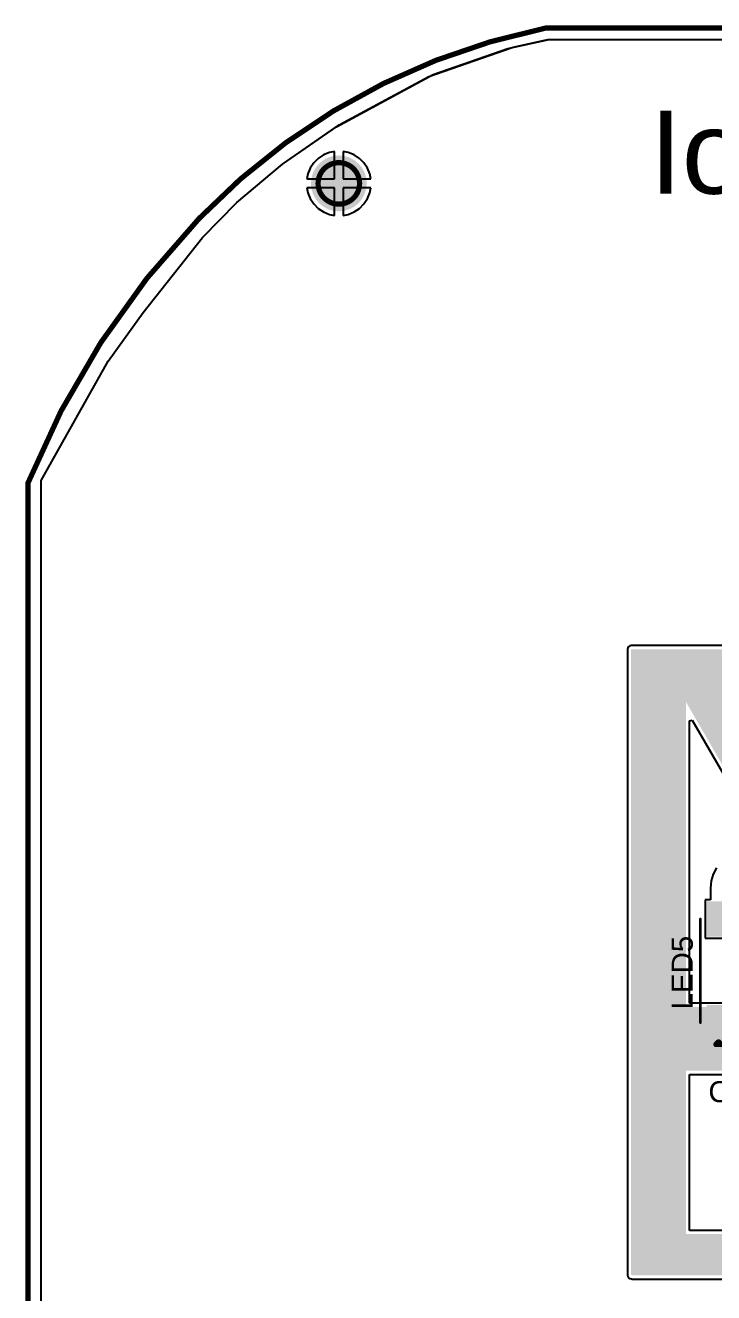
# Model space of a CAD drawing. Header units: millimetres. Extents: x -0.2 to 3.71, y -0.88 to 2.79.
# Drawn here: x -0.202 to 1.106, y 0.373 to 2.781 of the extents above; entities that cross this region are included whole.
import ezdxf

# ---------------------------------------------------------------- set-up
doc = ezdxf.new("R2010")
doc.units = ezdxf.units.MM
doc.header["$MEASUREMENT"] = 0
for name, color, linetype in [('BottomLayer', 5, 'Continuous'), ('BottomSolder', 6, 'Continuous'), ('Mechanical2', 216, 'Continuous'), ('MultiLayer', 9, 'Continuous'), ('PadHoleLayer', 156, 'Continuous'), ('TopLayer', 1, 'Continuous'), ('TopOverlay', 2, 'Continuous'), ('TopPaste', 8, 'Continuous'), ('TopSolder', 216, 'Continuous')]:
    doc.layers.add(name, color=color, linetype=linetype)
doc.styles.add('Arial', font='', dxfattribs={"height": 0.2})
doc.styles.get('Arial').set_extended_font_data('Arial')

# ---------------------------------------------------------------- blocks, each defined once
blk = doc.blocks.new('WS2812B_XF02_W_31')
at = {"layer": 'TopLayer'}
for points in [[(-0.128, 0.0846), (-0.0689, 0.0846), (-0.0689, 0.0453), (-0.128, 0.0453)], [(0.128, 0.0453), (0.0689, 0.0453), (0.0689, 0.0846), (0.128, 0.0846)], [(-0.128, -0.0453), (-0.0689, -0.0453), (-0.0689, -0.0846), (-0.128, -0.0846)], [(0.0689, -0.0453), (0.128, -0.0453), (0.128, -0.0846), (0.0689, -0.0846)]]:
    blk.add_hatch(color=1, dxfattribs=at).paths.add_polyline_path(points)
at = {"layer": 'TopPaste'}
for points in [[(-0.128, 0.0846), (-0.0689, 0.0846), (-0.0689, 0.0453), (-0.128, 0.0453)], [(0.128, 0.0453), (0.0689, 0.0453), (0.0689, 0.0846), (0.128, 0.0846)], [(-0.128, -0.0453), (-0.0689, -0.0453), (-0.0689, -0.0846), (-0.128, -0.0846)], [(0.0689, -0.0453), (0.128, -0.0453), (0.128, -0.0846), (0.0689, -0.0846)]]:
    blk.add_hatch(color=8, dxfattribs=at).paths.add_polyline_path(points)
at = {"layer": 'TopSolder'}
for points in [[(-0.132, 0.0886), (-0.0649, 0.0886), (-0.0649, 0.0413), (-0.132, 0.0413)], [(0.132, 0.0413), (0.0649, 0.0413), (0.0649, 0.0886), (0.132, 0.0886)], [(-0.132, -0.0413), (-0.0649, -0.0413), (-0.0649, -0.0886), (-0.132, -0.0886)], [(0.0649, -0.0413), (0.132, -0.0413), (0.132, -0.0886), (0.0649, -0.0886)]]:
    blk.add_hatch(color=216, dxfattribs=at).paths.add_polyline_path(points)
at = {"layer": 'TopOverlay'}
for points, const_width in [([(-0.0984, 0.1004), (0.0984, 0.1004)], 0.005), ([(-0.14, 0.071), (-0.135, 0.066)], 0.01), ([(-0.14, 0.071), (-0.14, 0.061)], 0.01), ([(-0.135, 0.066), (-0.14, 0.061)], 0.01), ([(-0.0984, -0.1004), (0.0984, -0.1004)], 0.005)]:
    blk.add_lwpolyline(points, dxfattribs=dict(at, const_width=const_width))
for points, const_width in [([(-0.0997, 0.1004, 1), (-0.0972, 0.1004, 1)], 0.0025), ([(0.0972, 0.1004, 1), (0.0997, 0.1004, 1)], 0.0025), ([(-0.1425, 0.071, 1), (-0.1375, 0.071, 1)], 0.005), ([(-0.1425, 0.071, 1), (-0.1375, 0.071, 1)], 0.005), ([(-0.1425, 0.061, 1), (-0.1375, 0.061, 1)], 0.005), ([(-0.1425, 0.061, 1), (-0.1375, 0.061, 1)], 0.005), ([(-0.1375, 0.066, 1), (-0.1325, 0.066, 1)], 0.005), ([(-0.1375, 0.066, 1), (-0.1325, 0.066, 1)], 0.005), ([(-0.0997, -0.1004, 1), (-0.0972, -0.1004, 1)], 0.0025), ([(0.0972, -0.1004, 1), (0.0997, -0.1004, 1)], 0.0025)]:
    blk.add_lwpolyline(points, format="xyb", close=True, dxfattribs=dict(at, const_width=const_width))

msp = doc.modelspace()

# ---------------------------------------------------------------- hatches: boundary and pattern name
at = {"layer": 'BottomLayer'}
h = msp.add_hatch(color=5, dxfattribs=at)
edge = h.paths.add_edge_path()
edge.add_arc((0.3937, 2.4803), 0.0512, 0, 360)
at = {"layer": 'BottomSolder'}
h = msp.add_hatch(color=6, dxfattribs=at)
edge = h.paths.add_edge_path()
edge.add_arc((0.3937, 2.4803), 0.0531, 0, 360)
at = {"layer": 'MultiLayer'}
h = msp.add_hatch(color=9, dxfattribs=at)
edge = h.paths.add_edge_path()
edge.add_arc((0.3937, 2.4803), 0.0512, 0, 360)
at = {"layer": 'PadHoleLayer'}
h = msp.add_hatch(color=156, dxfattribs=at)
edge = h.paths.add_edge_path()
edge.add_arc((0.3937, 2.4803), 0.0394, 0, 360)
at = {"layer": 'TopLayer'}
h = msp.add_hatch(color=1, dxfattribs=at)
edge = h.paths.add_edge_path()
edge.add_arc((0.3937, 2.4803), 0.0512, 0, 360)
for points in [[(0.949, 0.406), (1.053, 0.406), (1.053, 1.595), (0.949, 1.595)], [(0.951, 1.516), (2.1736, 1.516), (2.1736, 1.595), (0.951, 1.595)], [(1.1853, 1.2663), (1.2996, 1.3322), (1.149, 1.5931), (1.0347, 1.5272)], [(0.953, 0.7945), (1.1378, 0.7945), (1.1378, 0.9154), (0.953, 0.9154)], [(2.173, 0.484), (0.951, 0.484), (0.951, 0.4057), (2.173, 0.4057)]]:
    msp.add_hatch(color=1, dxfattribs=at).paths.add_polyline_path(points)
at = {"layer": 'TopSolder'}
h = msp.add_hatch(color=216, dxfattribs=at)
edge = h.paths.add_edge_path()
edge.add_arc((0.3937, 2.4803), 0.0531, 0, 360)

# ---------------------------------------------------------------- linework, layer by layer
at = {"layer": 'BottomLayer'}
for p, q in [((0.7145, 2.7366), (0.7932, 2.7538)), ((0.7932, 2.7538), (1.2684, 2.7538)), ((0.5731, 2.6871), (0.7145, 2.7366)), ((0.3891, 2.5878), (0.5731, 2.6871)), ((0.2867, 2.5167), (0.3891, 2.5878)), ((0.3647, 2.5345), (0.3547, 2.5278)), ((0.3759, 2.5391), (0.3647, 2.5345)), ((0.3852, 2.541), (0.3759, 2.5391)), ((0.3852, 2.4888), (0.3852, 2.541)), ((0.4115, 2.5391), (0.4022, 2.541)), ((0.4022, 2.541), (0.4022, 2.4888)), ((0.4227, 2.5345), (0.4115, 2.5391)), ((0.4327, 2.5278), (0.4227, 2.5345)), ((0.1997, 2.4442), (0.2867, 2.5167)), ((0.3395, 2.5093), (0.3349, 2.4982)), ((0.3462, 2.5193), (0.3395, 2.5093)), ((0.3547, 2.5278), (0.3462, 2.5193)), ((0.4412, 2.5193), (0.4327, 2.5278)), ((0.4479, 2.5093), (0.4412, 2.5193)), ((0.4525, 2.4982), (0.4479, 2.5093)), ((0.3349, 2.4982), (0.333, 2.4888)), ((0.333, 2.4888), (0.3852, 2.4888)), ((0.4022, 2.4888), (0.4544, 2.4888)), ((0.4544, 2.4888), (0.4525, 2.4982)), ((0.3852, 2.4718), (0.333, 2.4718)), ((0.333, 2.4718), (0.3349, 2.4625)), ((0.3349, 2.4625), (0.3395, 2.4513)), ((0.3852, 2.4196), (0.3852, 2.4718)), ((0.4544, 2.4718), (0.4022, 2.4718)), ((0.4022, 2.4718), (0.4022, 2.4196)), ((0.4479, 2.4513), (0.4525, 2.4625)), ((0.4525, 2.4625), (0.4544, 2.4718)), ((0.1349, 2.3777), (0.1997, 2.4442)), ((0.3395, 2.4513), (0.3462, 2.4413)), ((0.3462, 2.4413), (0.3547, 2.4328)), ((0.3547, 2.4328), (0.3647, 2.4261)), ((0.4227, 2.4261), (0.4327, 2.4328)), ((0.4327, 2.4328), (0.4412, 2.4413)), ((0.4412, 2.4413), (0.4479, 2.4513)), ((0.3647, 2.4261), (0.3759, 2.4215)), ((0.3759, 2.4215), (0.3852, 2.4196)), ((0.4022, 2.4196), (0.4115, 2.4215)), ((0.4115, 2.4215), (0.4227, 2.4261)), ((0.0217, 2.2347), (0.1349, 2.3777)), ((-0.0445, 2.1427), (0.0217, 2.2347)), ((-0.172, 1.9157), (-0.0445, 2.1427)), ((-0.172, 0.0259), (-0.172, 1.9157))]:
    msp.add_line(p, q, dxfattribs=at)
at = {"layer": 'Mechanical2', "const_width": 0.01}
for points in [[(0.128, 2.4133, -0.152792), (0.7874, 2.7756)], [(0.3543, 2.4803, -1), (0.4331, 2.4803)], [(0.4331, 2.4803, -1), (0.3543, 2.4803)], [(-0.1968, 1.9112, -0.095808), (0.128, 2.4133)]]:
    msp.add_lwpolyline(points, format="xyb", dxfattribs=at)
for points in [[(0.7874, 2.7756), (2.3622, 2.7756)], [(-0.1968, 0.0214), (-0.1968, 1.9112)]]:
    msp.add_lwpolyline(points, dxfattribs=at)
at = {"layer": 'Mechanical2', "const_width": 0.005}
for points in [[(0.7849, 2.7756, 1), (0.7899, 2.7756, 1)], [(0.7849, 2.7756, 1), (0.7899, 2.7756, 1)], [(0.3518, 2.4803, 1), (0.3568, 2.4803, 1)], [(0.3518, 2.4803, 1), (0.3568, 2.4803, 1)], [(0.4306, 2.4803, 1), (0.4356, 2.4803, 1)], [(0.4306, 2.4803, 1), (0.4356, 2.4803, 1)], [(0.1255, 2.4133, 1), (0.1305, 2.4133, 1)], [(0.1255, 2.4133, 1), (0.1305, 2.4133, 1)], [(-0.1993, 1.9112, 1), (-0.1943, 1.9112, 1)], [(-0.1993, 1.9112, 1), (-0.1943, 1.9112, 1)]]:
    msp.add_lwpolyline(points, format="xyb", close=True, dxfattribs=at)
at = {"layer": 'TopLayer'}
for p, q in [((0.7249, 2.7394), (0.7908, 2.7538)), ((0.7908, 2.7538), (2.3615, 2.7538)), ((0.5644, 2.6832), (0.7249, 2.7394)), ((0.3942, 2.5913), (0.5644, 2.6832)), ((0.2867, 2.5167), (0.3942, 2.5913)), ((0.3647, 2.5345), (0.3547, 2.5278)), ((0.3759, 2.5391), (0.3647, 2.5345)), ((0.3852, 2.541), (0.3759, 2.5391)), ((0.3852, 2.4888), (0.3852, 2.541)), ((0.4115, 2.5391), (0.4022, 2.541)), ((0.4022, 2.541), (0.4022, 2.4888)), ((0.4227, 2.5345), (0.4115, 2.5391)), ((0.4327, 2.5278), (0.4227, 2.5345)), ((0.1997, 2.4442), (0.2867, 2.5167)), ((0.3395, 2.5093), (0.3349, 2.4982)), ((0.3462, 2.5193), (0.3395, 2.5093)), ((0.3547, 2.5278), (0.3462, 2.5193)), ((0.4412, 2.5193), (0.4327, 2.5278)), ((0.4479, 2.5093), (0.4412, 2.5193)), ((0.4525, 2.4982), (0.4479, 2.5093)), ((0.3349, 2.4982), (0.333, 2.4888)), ((0.333, 2.4888), (0.3852, 2.4888)), ((0.4022, 2.4888), (0.4544, 2.4888)), ((0.4544, 2.4888), (0.4525, 2.4982)), ((0.3852, 2.4718), (0.333, 2.4718)), ((0.333, 2.4718), (0.3349, 2.4625)), ((0.3349, 2.4625), (0.3395, 2.4513)), ((0.3852, 2.4196), (0.3852, 2.4718)), ((0.4544, 2.4718), (0.4022, 2.4718)), ((0.4022, 2.4718), (0.4022, 2.4196)), ((0.4479, 2.4513), (0.4525, 2.4625)), ((0.4525, 2.4625), (0.4544, 2.4718)), ((0.1349, 2.3777), (0.1997, 2.4442)), ((0.3395, 2.4513), (0.3462, 2.4413)), ((0.3462, 2.4413), (0.3547, 2.4328)), ((0.3547, 2.4328), (0.3647, 2.4261)), ((0.4227, 2.4261), (0.4327, 2.4328)), ((0.4327, 2.4328), (0.4412, 2.4413)), ((0.4412, 2.4413), (0.4479, 2.4513)), ((0.3647, 2.4261), (0.3759, 2.4215)), ((0.3759, 2.4215), (0.3852, 2.4196)), ((0.4022, 2.4196), (0.4115, 2.4215)), ((0.4115, 2.4215), (0.4227, 2.4261)), ((0.0217, 2.2347), (0.1349, 2.3777)), ((-0.0445, 2.1427), (0.0217, 2.2347)), ((-0.172, 1.9157), (-0.0445, 2.1427)), ((-0.172, 0.0259), (-0.172, 1.9157)), ((0.9425, 1.5977), (0.9419, 1.595)), ((0.9419, 1.595), (0.9419, 0.406)), ((0.944, 1.6), (0.9425, 1.5977)), ((0.9463, 1.6016), (0.944, 1.6)), ((0.949, 1.6021), (0.9463, 1.6016)), ((2.1736, 1.6021), (0.949, 1.6021)), ((1.0601, 1.4592), (1.065, 1.4605)), ((1.0601, 0.9225), (1.0601, 1.4592)), ((1.065, 1.4605), (1.1792, 1.2627)), ((1.1048, 1.1678), (1.1008, 1.1549)), ((1.1111, 1.1798), (1.1048, 1.1678)), ((1.1008, 1.1549), (1.0995, 1.1414)), ((1.0995, 1.1414), (1.0995, 1.1414)), ((1.0995, 1.1414), (1.0995, 1.1192)), ((1.0995, 1.1192), (1.0895, 1.1192)), ((1.0895, 1.1192), (1.0895, 1.0461)), ((1.0895, 1.0461), (1.1428, 1.0461)), ((1.1378, 0.9225), (1.0601, 0.9225)), ((1.0601, 0.4911), (1.0601, 0.7874)), ((1.0601, 0.7874), (1.1378, 0.7874)), ((1.3636, 0.4911), (1.0601, 0.4911)), ((0.9419, 0.406), (0.9425, 0.4033)), ((0.9425, 0.4033), (0.944, 0.401)), ((0.944, 0.401), (0.9463, 0.3994)), ((0.9463, 0.3994), (0.949, 0.3989)), ((0.949, 0.3989), (0.9497, 0.3989)), ((0.9497, 0.3989), (0.951, 0.3986)), ((0.951, 0.3986), (2.173, 0.3986))]:
    msp.add_line(p, q, dxfattribs=at)

# ---------------------------------------------------------------- block references
at = {"rotation": 90}
msp.add_blockref('WS2812B_XF02_W_31', (1.1811, 0.9843), dxfattribs=at)

# ---------------------------------------------------------------- texts
at = {"layer": 'TopOverlay', "style": 'Arial'}
for s, height, p in [('IoT-Button-v1.3', 0.15748, (0.9843, 2.4607)), ('C14', 0.04, (1.0958, 0.7346))]:
    msp.add_text(s, height=height, dxfattribs=at).set_placement(p)
msp.add_text('LED5', height=0.04, rotation=90, dxfattribs=at).set_placement((1.0661, 0.9109))

doc.saveas('drawing.dxf')
